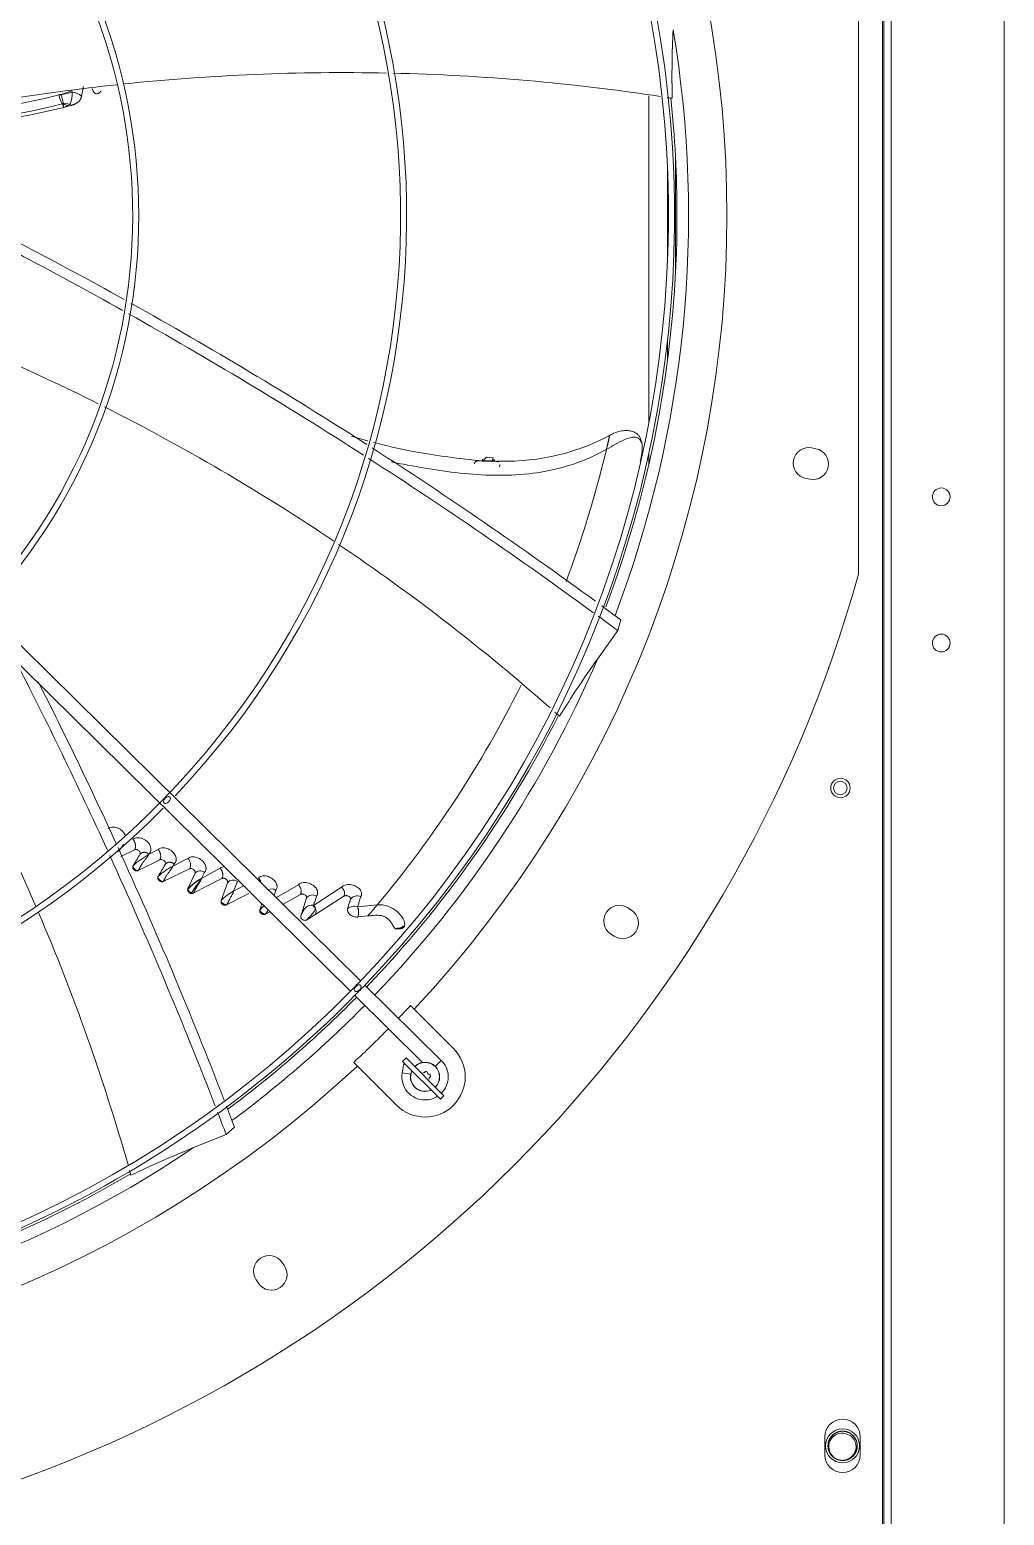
# Model space of a CAD drawing. Header units: millimetres. Extents: x 113490 to 142599, y -20467 to 115.
# Drawn here: x 123150 to 123551, y -10822 to -10213 of the extents above; entities that cross this region are included whole.
import ezdxf

# ---------------------------------------------------------------- set-up
doc = ezdxf.new("R2010")
doc.units = ezdxf.units.MM
doc.layers.add('DV3_0', color=7, linetype='Continuous')

msp = doc.modelspace()

# ---------------------------------------------------------------- linework, layer by layer
at = {"layer": 'DV3_0', "color": 7, "linetype": 'Continuous', "lineweight": 20}
for p, q in [((123550.64, -11903.49), (123550.64, -9745.49)), ((123500.64, -9845.59), (123500.64, -11865.47)), ((123162.42, -10239.52), (123162.42, -10239.5)), ((123163.33, -10239.31), (123167.82, -10237.9)), ((123163.83, -10243.21), (123163.79, -10243.18)), ((123164.46, -10244.62), (123163.88, -10243.26)), ((123164.12, -10243.17), (123166.07, -10243.84)), ((123167.04, -10243.26), (123166.07, -10243.84)), ((123167.24, -10243.88), (123167.04, -10243.26)), ((123167.82, -10237.9), (123167.85, -10238.41)), ((123166.07, -10243.84), (123164.46, -10244.62)), ((123415.63, -10312.52), (123415.63, -10265.47)), ((123412.31, -10308.64), (123412.31, -10269.34)), ((123412.31, -10348.76), (123412.31, -10340.56)), ((123336.78, -10389.67), (123340.32, -10389.77)), ((123317, -10638.27), (123319.46, -10635.78)), ((123306.88, -10641.5), (123303.44, -10640.89))]:
    msp.add_line(p, q, dxfattribs=at)
at = {"layer": 'DV3_0', "color": 7, "linetype": 'Continuous', "lineweight": 15}
for p, q in [((123501.24, -9857.26), (123501.24, -11851.51)), ((123504.24, -9857.26), (123504.24, -11851.51)), ((123490.74, -10436.16), (123490.74, -10141.82)), ((123171.72, -10240.09), (123172.54, -10236.04)), ((123162.42, -10239.5), (123162.4, -10239.42)), ((123163.38, -10239.46), (123163.33, -10239.31)), ((123167.85, -10238.41), (123163.38, -10239.46)), ((123163.39, -10239.5), (123163.38, -10239.46)), ((123163.79, -10243.18), (123164.15, -10242.76)), ((123163.83, -10243.21), (123164.16, -10242.9)), ((123163.88, -10243.26), (123163.83, -10243.21)), ((123163.88, -10243.26), (123164.12, -10243.17)), ((123164.16, -10242.9), (123164.15, -10242.76)), ((123167.04, -10243.26), (123164.16, -10242.9)), ((123404.73, -10373.84), (123404.73, -10239.84)), ((123167.24, -10243.88), (123164.46, -10244.62)), ((123286.33, -10603.11), (122977.04, -10298.11)), ((122973.48, -10303.03), (123282.15, -10607.41)), ((123336.76, -10389.82), (123340.28, -10389.91)), ((123340.85, -10388.44), (123337.99, -10388.21)), ((123340.28, -10389.91), (123340.32, -10389.77)), ((123343.49, -10389.8), (123342.22, -10389.78)), ((123404.73, -10390.9), (123404.73, -10386.32)), ((123473.29, -10384.72), (123471.62, -10384.38)), ((123469.13, -10396.94), (123470.79, -10397.27)), ((123391.89, -10459.33), (123393.18, -10455.01)), ((123383.57, -10471.07), (123391.89, -10459.33)), ((123193.55, -10549.32), (123187.83, -10552.06)), ((123203.89, -10553.44), (123195.03, -10557.89)), ((123203.19, -10549.23), (123199.24, -10551.34)), ((123199.24, -10551.34), (123199.37, -10551.14)), ((123215.44, -10552.91), (123209.21, -10556.07)), ((123216.11, -10557.16), (123205.3, -10562.34)), ((123209.21, -10556.07), (123209.76, -10555.19)), ((123215.4, -10565.28), (123218.33, -10559.01)), ((123228.68, -10556.95), (123220.94, -10561.12)), ((123220.94, -10561.12), (123222.2, -10558.68)), ((123229.4, -10561.14), (123217.61, -10567.17)), ((123229.07, -10570.22), (123231.69, -10562.86)), ((123234.14, -10566.31), (123235.73, -10562.35)), ((123238.23, -10564.11), (123234.14, -10566.31)), ((123250.79, -10568.06), (123251.57, -10565.93)), ((123260.76, -10563.71), (123251.73, -10568.99)), ((123278.51, -10564.73), (123266.98, -10572.18)), ((123240.42, -10567.34), (123231.33, -10571.99)), ((123244.97, -10574.09), (123245.8, -10571.57)), ((123261.62, -10567.65), (123254.48, -10571.7)), ((123261.79, -10576.61), (123264.09, -10569.13)), ((123266.98, -10572.18), (123266.75, -10572.15)), ((123279.51, -10568.39), (123267.88, -10575.74)), ((123280.99, -10573.6), (123282.14, -10569.66)), ((123293.19, -10571.94), (123285.12, -10572.74)), ((123249.05, -10574.77), (123247.33, -10575.75)), ((123267.88, -10575.74), (123264.28, -10578.09)), ((123289.26, -10576.52), (123285.26, -10576.92)), ((123397.53, -10574.15), (123396.11, -10573.2)), ((123300.49, -10581.78), (123300.48, -10581.77)), ((123389, -10583.85), (123390.42, -10584.79)), ((123283.93, -10609.17), (123311.78, -10636.63)), ((123319.46, -10635.78), (123288.11, -10604.87)), ((123308.35, -10614.77), (123306.86, -10613.27)), ((123324.46, -10630.88), (123308.35, -10614.77)), ((123283.52, -10636.61), (123285.01, -10638.1)), ((123285.01, -10638.1), (123301.12, -10654.21)), ((123304.07, -10637.28), (123303.44, -10640.89)), ((123305.01, -10634.77), (123303.6, -10636.18)), ((123319.16, -10651.74), (123303.6, -10636.18)), ((123304.83, -10637.41), (123304.07, -10637.28)), ((123305.01, -10634.77), (123320.57, -10650.32)), ((123308.76, -10638.1), (123308.27, -10638.02)), ((123319.16, -10651.74), (123320.57, -10650.32)), ((123231.12, -10666.2), (123234.53, -10663.26)), ((123217.78, -10671.58), (123231.12, -10666.2)), ((123255.04, -10720.17), (123254.09, -10718.76)), ((123243.45, -10725.87), (123244.4, -10727.28)), ((123476.99, -10790.24), (123476.99, -10797.74)), ((123491.49, -10797.74), (123491.49, -10790.24))]:
    msp.add_line(p, q, dxfattribs=at)
for centre, radius in [((123524.74, -10404.49), 3.65), ((123524.74, -10464.49), 3.65), ((123483.36, -10523.99), 4), ((123483.32, -10523.99), 2.75), ((123484.24, -10793.99), 7)]:
    msp.add_circle(centre, radius, dxfattribs=at)
for centre, radius, start, end in [((122959.24, -10288.99), 453.5, 315.99181, 45.56133), ((122959.24, -10288.99), 456, 316.01285, 45.56345), ((122959.24, -10288.99), 477.5, 316.98025, 43.01975), ((122959.24, -10288.99), 343.5, 315.65123, 45.62203), ((122959.24, -10288.99), 346, 316.5062, 45.32039), ((122959.24, -10288.99), 233.5, 316.46631, 45.83922), ((122959.24, -10288.99), 236, 317.02714, 45.70878), ((123821.49, -10232.41), 407.31, 177.23348, 181.19155), ((123279.17, -11102.61), 872.25, 88.82742, 95.92318), ((123279.17, -11102.61), 872.25, 81.40447, 88.66355), ((123279.17, -11102.61), 872.25, 96.10944, 102.2715), ((123181.21, -10235.69), 5.19, 193.48246, 210.96853), ((123102.03, -10010.5), 240.73, 268.21716, 284.865), ((123104.98, -10016.98), 229.83, 273.74365, 284.47184), ((123163.02, -10242.43), 3, 83.1052, 101.60357), ((123162.97, -10242.43), 2.96, 81.72653, 100.6224), ((123173.33, -10237.54), 11.08, 190.2785, 210.594), ((123133.61, -10248.16), 31.02, 10.02905, 16.22914), ((123163.7, -10242.97), 0.473, 334.48807, 7.61883), ((123167.73, -10243.98), 5.57, 44.23403, 88.77305), ((123279.17, -11102.61), 872.25, 81.09042, 81.22522), ((122959.24, -10288.99), 457, 0, 6.06861), ((123105.47, -10016.41), 235.71, 267.39176, 284.49245), ((122295.29, -11933.2), 1841.3, 60.95292, 64.05747), ((122249.55, -12004.18), 1921.33, 60.74083, 63.6758), ((122959.24, -10288.99), 457, 339.42404, 0), ((122295.29, -11933.2), 1841.3, 57.34191, 60.857), ((122788.51, -11146.42), 872.25, 63.43384, 69.5445), ((122249.55, -12004.18), 1921.33, 57.30151, 60.65735), ((122788.51, -11146.42), 872.25, 56.07412, 63.24774), ((123346.22, -10299.51), 90.33, 268.26501, 299.11985), ((123398.22, -10383.5), 3.74, 5.17103, 55.21817), ((123382.43, -10384.21), 19.56, 343.23182, 2.96543), ((123402.18, -10383.14), 0.228, 185.41219, 193.40876), ((122249.55, -12004.18), 1921.33, 53.88646, 57.22542), ((122295.29, -11933.2), 1841.3, 53.79883, 57.26308), ((123323.48, -10387.5), 13.48, 350.08599, 350.70778), ((123329.44, -10386.07), 11.5, 341.21496, 348.12987), ((123346.26, -10310.92), 84.69, 298.94492, 299.10141), ((123470.37, -10390.66), 6.4, 78.75, 258.75), ((123472.04, -10390.99), 6.4, 258.75, 78.75), ((122788.51, -11146.42), 872.25, 48.70033, 55.91709), ((122959.24, -10288.99), 551.5, 285.47751, 344.52249), ((122295.29, -11933.2), 1841.3, 53.39786, 53.70009), ((122249.55, -12004.18), 1921.33, 53.51882, 53.81385), ((122352.06, -10918.01), 872.25, 23.32871, 30.53654), ((121434.86, -11348.24), 1921.39, 24.56568, 27.16861), ((123715.3, -10707.63), 407.44, 144.5071, 148.46392), ((121512.13, -11313.07), 1840.9, 24.60001, 26.89057), ((122788.51, -11146.42), 872.25, 48.36342, 48.53339), ((122959.24, -10288.99), 457, 316.15973, 333.28075), ((122959.24, -10288.99), 343.5, 225.92125, 315.65123), ((122959.24, -10288.99), 346, 270, 315.31793), ((121512.13, -11313.07), 1840.9, 21.04176, 24.54064), ((121434.86, -11348.24), 1921.39, 21.16348, 24.49317), ((120306.59, -8794.68), 3381.22, 328.6085, 328.70007), ((123215.48, -10580.66), 33.52, 118.98776, 132.37687), ((123212.56, -10555.55), 3.91, 335.58128, 42.38671), ((119793.29, -8563.07), 3951.76, 329.64096, 329.72446), ((123222.89, -10581.79), 29.13, 118.00171, 132.61055), ((123220.42, -10560.68), 2.68, 48.49966, 141.44031), ((123236.02, -10585.75), 28.87, 121.47057, 135.59504), ((123232.89, -10582.83), 24.77, 118.81869, 134.90583), ((123242.93, -10582.96), 18.83, 117.8465, 137.41504), ((123233.98, -10564.69), 2.93, 53.13634, 141.31479), ((123241.63, -10563.45), 3.78, 12.11914, 44.06143), ((123249.86, -10568.46), 3.06, 55.87282, 117.48227), ((123260.09, -10587.56), 20.25, 131.56075, 138.31286), ((123266.64, -10571.09), 3.21, 59.3258, 142.38677), ((123266.06, -10574.79), 2.73, 75.24406, 82.00856), ((123264.32, -10574.95), 3.71, 23.68576, 48.99278), ((123115.61, -10518.89), 160.48, 340.60735, 342.05889), ((123264.92, -10574.6), 3.17, 338.82459, 49.67768), ((123283.72, -10576.35), 3.87, 68.77863, 134.8411), ((123284.88, -10571.72), 3.43, 63.91718, 143.09604), ((123118.9, -10519.08), 174.66, 342.10763, 343.51614), ((123278.66, -10575.04), 6.86, 344.1096, 19.64973), ((123278.41, -10575.05), 7.09, 344.71935, 19.03998), ((123115.74, -10423.33), 231.46, 318.55999, 320.05359), ((123392.56, -10578.53), 6.4, 56.25, 236.25), ((122352.06, -10918.01), 872.25, 15.92432, 23.15375), ((123229.96, -10563.93), 21.01, 325.75369, 331.18958), ((123265.76, -10573.32), 1.96, 345.27602, 355.86989), ((123393.97, -10579.47), 6.4, 236.25, 56.25), ((122959.24, -10288.99), 453.5, 225.99152, 315.56), ((122959.24, -10288.99), 456, 270, 315.56106), ((122959.24, -10288.99), 453.5, 315.56, 315.99181), ((122959.24, -10288.99), 456, 315.56106, 315.57142), ((122959.24, -10288.99), 456, 315.57142, 316.01285), ((122959.24, -10288.99), 457, 306.60004, 315.39258), ((122959.24, -10288.99), 475.39, 316.12423, 316.98903), ((122959.24, -10288.99), 475.39, 313.01097, 315.40107), ((123312.79, -10642.54), 16.5, 225, 45), ((122959.24, -10288.99), 477.5, 226.98025, 313.01975), ((123312.79, -10642.54), 6, 154.47122, 295.52878), ((123312.79, -10642.54), 6, 315, 135), ((123312.79, -10642.54), 5.91, 315, 135), ((123312.79, -10642.54), 9.5, 315, 45.40107), ((123312.79, -10642.54), 9.5, 170, 270), ((123312.79, -10642.54), 5.91, 154.77125, 295.22875), ((123312.19, -10640.29), 0.6, 238.87878, 331.12122), ((123313.24, -10640.87), 0.6, 358.86172, 151.13828), ((123314.44, -10640.9), 0.6, 178.87878, 271.12122), ((123315.04, -10643.15), 0.6, 118.87878, 211.12122), ((123314.46, -10642.1), 0.6, 298.86181, 91.13819), ((123312.79, -10642.54), 9.5, 270, 302.83428), ((121434.86, -11348.24), 1921.39, 20.79191, 21.08376), ((121512.13, -11313.07), 1840.9, 20.67002, 20.95746), ((123368.95, -11049.93), 407.44, 111.78009, 115.73693), ((122959.24, -10288.99), 457, 273.88422, 300.60788), ((122352.06, -10918.01), 872.25, 15.63642, 15.76533), ((123248.77, -10722.31), 6.4, 33.75, 213.75), ((123249.72, -10723.72), 6.4, 213.75, 33.75), ((123484.24, -10790.24), 7.25, 0, 180), ((123484.24, -10797.74), 7.25, 180, 0), ((123484.24, -10793.99), 6, 244.8963, 262.52267)]:
    msp.add_arc(centre, radius, start, end, dxfattribs=at)
at = {"layer": 'DV3_0', "color": 7, "linetype": 'Continuous', "lineweight": 20}
for centre, radius, start, end in [((122959.24, -10288.99), 461.75, 339.17748, 9.50342), ((123163.19, -10242.2), 2.89, 87.06758, 105.69548), ((123129.14, -10252.08), 36.1, 11.92905, 14.28339), ((123157.28, -10239.14), 10.59, 337.0766, 3.92751), ((122944.91, -10279.55), 454.74, 339.44857, 346.58825), ((122959.24, -10288.99), 461.75, 316.1456, 336.77642), ((122944.91, -10279.55), 454.74, 319.98599, 333.59752), ((123215.86, -10565.43), 0.488, 162.80594, 194.17662), ((123217.81, -10564.59), 2.6, 201.57282, 250.15681), ((123217.51, -10565.83), 1.34, 244.2828, 274.15809), ((122959.24, -10288.99), 461.75, 306.42947, 315.40107), ((122959.24, -10288.99), 461.75, 273.70247, 304.04942)]:
    msp.add_arc(centre, radius, start, end, dxfattribs=at)
at = {"layer": 'DV3_0', "color": 7, "linetype": 'Continuous', "lineweight": 15}
for points, knots in [([(123167.24, -10243.88), (123167.36, -10243.85), (123167.59, -10243.79), (123167.93, -10243.68), (123168.25, -10243.57), (123168.55, -10243.46), (123168.83, -10243.34), (123169.1, -10243.21), (123169.36, -10243.09), (123169.59, -10242.96), (123169.82, -10242.82), (123170.03, -10242.68), (123170.22, -10242.53), (123170.4, -10242.38), (123170.62, -10242.19), (123170.87, -10241.93), (123171.12, -10241.6), (123171.33, -10241.25), (123171.5, -10240.88), (123171.63, -10240.5), (123171.69, -10240.23), (123171.72, -10240.09)], [0, 0, 0, 0, 0.056641, 0.110783, 0.162557, 0.212098, 0.259543, 0.305035, 0.348719, 0.390746, 0.431269, 0.470446, 0.508434, 0.545395, 0.581486, 0.649318, 0.716602, 0.784371, 0.853612, 0.925225, 1, 1, 1, 1]), ([(123176.76, -10238.37), (123176.81, -10238.49), (123176.98, -10238.71), (123177.37, -10238.95), (123177.87, -10239.05), (123178.41, -10239), (123178.92, -10238.81), (123179.31, -10238.52), (123179.58, -10238.18), (123179.68, -10237.92), (123179.7, -10237.79)], [0, 0, 0, 0, 0.124936, 0.249948, 0.37496, 0.499972, 0.624984, 0.749995, 0.875007, 1, 1, 1, 1]), ([(123400.62, -10379.5), (123400.32, -10379.13), (123399.71, -10378.38), (123398.14, -10377.59), (123396.04, -10377.21), (123393.58, -10377.34), (123390.93, -10378.05), (123389.4, -10378.81), (123388.51, -10379.27)], [0, 0, 0, 0, 0.120272, 0.284495, 0.459149, 0.640843, 0.823587, 1, 1, 1, 1]), ([(123289.24, -10381.5), (123287.34, -10380.98), (123285.13, -10380.35), (123282.93, -10379.71), (123282.63, -10379.62)], [0.25984177, 0.25984177, 0.25984177, 0.25984177, 0.29278146, 0.29802068, 0.29802068, 0.29802068, 0.29802068]), ([(123334.82, -10389.62), (123324.61, -10388.46), (123311.11, -10386.86), (123296.77, -10383.49), (123291.59, -10382.13)], [0, 0, 0, 0, 0.1570657, 0.2463577, 0.2463577, 0.2463577, 0.2463577]), ([(123387.61, -10383.91), (123387.75, -10383.29), (123387.97, -10382.26), (123388.21, -10381.15), (123388.38, -10380.34), (123388.49, -10379.77), (123388.56, -10379.41), (123388.59, -10379.24), (123388.59, -10379.21), (123388.56, -10379.32), (123388.49, -10379.59), (123388.38, -10380.09), (123388.25, -10380.63), (123388.09, -10381.37), (123387.88, -10382.28), (123387.61, -10383.45), (123387.38, -10384.46), (123387.25, -10385.03)], [0, 0, 0, 0, 0.062128, 0.124656, 0.187183, 0.249711, 0.312238, 0.374766, 0.437294, 0.499821, 0.624876, 0.687404, 0.749931, 0.812459, 0.874987, 0.937514, 1, 1, 1, 1]), ([(123400.36, -10380.43), (123399.68, -10380.02), (123398.82, -10379.92), (123396.85, -10380.19), (123395.74, -10380.57), (123393.4, -10381.61), (123392.18, -10382.26), (123389.76, -10383.6), (123388.56, -10384.3), (123387.45, -10384.92)], [0, 0, 0, 0, 0.25, 0.25, 0.5, 0.5, 0.75, 0.75, 1, 1, 1, 1]), ([(123298.88, -10390.13), (123300.56, -10390.47), (123302.25, -10390.79), (123313.42, -10392.91), (123322.98, -10394.49), (123341.95, -10395.95), (123351.36, -10395.83), (123369.7, -10392.76), (123378.63, -10389.83), (123387.25, -10385.03)], [0.6026537, 0.6026537, 0.6026537, 0.6026537, 0.625, 0.625, 0.75, 0.75, 0.875, 0.875, 1, 1, 1, 1]), ([(123333.02, -10390.92), (123333.04, -10390.87), (123333.07, -10390.78), (123333.13, -10390.64), (123333.19, -10390.52), (123333.25, -10390.41), (123333.31, -10390.31), (123333.42, -10390.17), (123333.6, -10389.99), (123333.91, -10389.81), (123334.31, -10389.68), (123334.85, -10389.62), (123335.33, -10389.64), (123335.71, -10389.68), (123335.95, -10389.72), (123336.16, -10389.75), (123336.33, -10389.78), (123336.46, -10389.8), (123336.57, -10389.81), (123336.67, -10389.81), (123336.73, -10389.82), (123336.76, -10389.82)], [0, 0, 0, 0, 0.034615, 0.067153, 0.097641, 0.126151, 0.15278, 0.177653, 0.253284, 0.326616, 0.426356, 0.551745, 0.706817, 0.759074, 0.82393, 0.874115, 0.905827, 0.93629, 0.961485, 0.980409, 1, 1, 1, 1]), ([(123336.46, -10389.42), (123336.45, -10389.36), (123336.44, -10389.25), (123336.46, -10389.1), (123336.5, -10389.08), (123336.55, -10389.18), (123336.58, -10389.32), (123336.62, -10389.49), (123336.65, -10389.6), (123336.71, -10389.68), (123336.77, -10389.67), (123336.78, -10389.67)], [0, 0, 0, 0, 0.128962, 0.223321, 0.471945, 0.607552, 0.749514, 0.893505, 0.958713, 0.987993, 1, 1, 1, 1]), ([(123336.46, -10389.42), (123336.49, -10389.41), (123336.53, -10389.37), (123336.6, -10389.33), (123336.67, -10389.3), (123336.71, -10389.29), (123336.73, -10389.28), (123336.74, -10389.28)], [0, 0, 0, 0, 0.0394695, 0.0785517, 0.1172794, 0.155685, 0.161873, 0.161873, 0.161873, 0.161873]), ([(123336.78, -10389.67), (123336.82, -10389.61), (123336.9, -10389.49), (123337.02, -10389.33), (123337.13, -10389.17), (123337.25, -10389.01), (123337.36, -10388.87), (123337.47, -10388.74), (123337.58, -10388.62), (123337.68, -10388.52), (123337.79, -10388.43), (123337.89, -10388.35), (123337.98, -10388.3), (123338.07, -10388.26), (123338.16, -10388.23), (123338.24, -10388.23), (123338.29, -10388.24), (123338.32, -10388.25)], [0, 0, 0, 0, 0.0316233, 0.063666, 0.0961048, 0.1289206, 0.1620988, 0.1956297, 0.2295096, 0.2637404, 0.2983311, 0.3332973, 0.3686623, 0.4044567, 0.4407194, 0.4774968, 0.5148434, 0.5148434, 0.5148434, 0.5148434]), ([(123340.28, -10389.91), (123340.36, -10389.91), (123340.54, -10389.91), (123340.93, -10389.89), (123341.42, -10389.87), (123342.08, -10389.91), (123342.59, -10390.01), (123342.87, -10390.18), (123342.92, -10390.22)], [0, 0, 0, 0, 0.0432673, 0.1100997, 0.236564, 0.3525356, 0.5287013, 0.566621, 0.566621, 0.566621, 0.566621]), ([(123340.32, -10389.77), (123340.34, -10389.77), (123340.38, -10389.76), (123340.42, -10389.72), (123340.49, -10389.68), (123340.56, -10389.62), (123340.65, -10389.54), (123340.79, -10389.43), (123340.96, -10389.34), (123341.16, -10389.28), (123341.36, -10389.34), (123341.35, -10389.55), (123341.35, -10389.65)], [0, 0, 0, 0, 0.012213, 0.03615, 0.072549, 0.121252, 0.181278, 0.274862, 0.441704, 0.562368, 0.791317, 1, 1, 1, 1]), ([(123205.65, -10530.1), (123205.61, -10530.05), (123205.53, -10529.96), (123205.42, -10529.72), (123205.38, -10529.32), (123205.56, -10528.89), (123205.83, -10528.51), (123206.1, -10528.19), (123206.4, -10527.91), (123206.78, -10527.64), (123207.2, -10527.46), (123207.59, -10527.48), (123207.83, -10527.6), (123207.92, -10527.67), (123207.96, -10527.71)], [0, 0, 0, 0, 0.040443, 0.081793, 0.180216, 0.319289, 0.407802, 0.503208, 0.598506, 0.68594, 0.822069, 0.918689, 0.959722, 1, 1, 1, 1]), ([(123207.96, -10527.71), (123208, -10527.76), (123208.08, -10527.85), (123208.2, -10528.09), (123208.24, -10528.49), (123208.06, -10528.92), (123207.79, -10529.31), (123207.52, -10529.62), (123207.22, -10529.9), (123206.84, -10530.17), (123206.42, -10530.36), (123206.03, -10530.33), (123205.79, -10530.21), (123205.7, -10530.14), (123205.65, -10530.1)], [0, 0, 0, 0, 0.040471, 0.081926, 0.180876, 0.319892, 0.408079, 0.503208, 0.597701, 0.68481, 0.821378, 0.918632, 0.959731, 1, 1, 1, 1]), ([(123189.77, -10543.55), (123189.65, -10543.24), (123189.22, -10542.4), (123188.27, -10541.39), (123187.07, -10540.6), (123185.95, -10540.15), (123184.76, -10539.97), (123183.6, -10540.09), (123182.99, -10540.47), (123182.68, -10540.66)], [0.3184367, 0.3184367, 0.3184367, 0.3184367, 0.3985096, 0.5413232, 0.628849, 0.7196251, 0.8121213, 0.9052908, 1, 1, 1, 1]), ([(123188.99, -10547.04), (123188.97, -10547.09), (123188.93, -10547.19), (123188.86, -10547.35), (123188.78, -10547.5), (123188.69, -10547.66), (123188.53, -10547.92), (123188.25, -10548.31), (123187.84, -10548.83), (123187.43, -10549.33), (123187.1, -10549.72), (123186.93, -10549.93), (123186.88, -10550)], [0.0000242, 0.0000242, 0.0000242, 0.0000242, 0.0223392, 0.0454389, 0.0693317, 0.0940459, 0.1196058, 0.1909934, 0.2852171, 0.3759865, 0.4428982, 0.4761984, 0.4761984, 0.4761984, 0.4761984]), ([(123199.37, -10551.14), (123199.49, -10551.02), (123199.72, -10550.8), (123199.97, -10550.4), (123200.13, -10550), (123200.22, -10549.62), (123200.25, -10549.25), (123200.24, -10548.92), (123200.14, -10548.14), (123199.62, -10546.9), (123198.44, -10545.68), (123197.23, -10544.92), (123196.11, -10544.49), (123194.93, -10544.33), (123193.77, -10544.47), (123193.17, -10544.86), (123192.87, -10545.06)], [0, 0, 0, 0, 0.045484, 0.087511, 0.126239, 0.161752, 0.193995, 0.22288, 0.248302, 0.398303, 0.542361, 0.628866, 0.719082, 0.81149, 0.90479, 1, 1, 1, 1]), ([(123192.87, -10545.06), (123192.91, -10545.11), (123192.98, -10545.19), (123193.08, -10545.33), (123193.16, -10545.46), (123193.25, -10545.59), (123193.32, -10545.71), (123193.38, -10545.83), (123193.44, -10545.95), (123193.5, -10546.06), (123193.55, -10546.17), (123193.59, -10546.27), (123193.62, -10546.36), (123193.66, -10546.45), (123193.69, -10546.54), (123193.71, -10546.61), (123193.73, -10546.68), (123193.75, -10546.75), (123193.76, -10546.81), (123193.78, -10546.86), (123193.79, -10546.9), (123193.8, -10546.94), (123193.8, -10546.97), (123193.81, -10546.99), (123193.84, -10547.15), (123193.89, -10547.44), (123193.92, -10547.84), (123193.9, -10548.2), (123193.85, -10548.53), (123193.77, -10548.83), (123193.67, -10549.09), (123193.59, -10549.24), (123193.55, -10549.32)], [0, 0, 0, 0, 0.034344, 0.067168, 0.098516, 0.128424, 0.156915, 0.184012, 0.209726, 0.234069, 0.257047, 0.278666, 0.298927, 0.317831, 0.335378, 0.351567, 0.366395, 0.37986, 0.391959, 0.402687, 0.412043, 0.420021, 0.42662, 0.431837, 0.435668, 0.528079, 0.616208, 0.700323, 0.780585, 0.857152, 0.930213, 1, 1, 1, 1]), ([(123209.76, -10555.19), (123209.88, -10555.07), (123210.11, -10554.84), (123210.36, -10554.44), (123210.51, -10554.04), (123210.59, -10553.66), (123210.62, -10553.3), (123210.6, -10552.97), (123210.49, -10552.19), (123209.94, -10550.95), (123208.73, -10549.76), (123207.52, -10549.02), (123206.41, -10548.61), (123205.23, -10548.46), (123204.07, -10548.62), (123203.49, -10549.03), (123203.19, -10549.23)], [0, 0, 0, 0, 0.045632, 0.087718, 0.126426, 0.161832, 0.193872, 0.222444, 0.247427, 0.398097, 0.543438, 0.628642, 0.718208, 0.8105, 0.904084, 1, 1, 1, 1]), ([(123195.7, -10551.28), (123195.73, -10551.22), (123195.79, -10551.11), (123195.84, -10550.84), (123195.8, -10550.46), (123195.56, -10550), (123195.17, -10549.6), (123194.7, -10549.33), (123194.25, -10549.21), (123193.92, -10549.21), (123193.7, -10549.26), (123193.6, -10549.3), (123193.55, -10549.32)], [0, 0, 0, 0, 0.060979, 0.122856, 0.254546, 0.396945, 0.545585, 0.68882, 0.805931, 0.904784, 0.952657, 1, 1, 1, 1]), ([(123199.24, -10551.34), (123199.22, -10551.39), (123199.18, -10551.49), (123199.12, -10551.64), (123199.04, -10551.79), (123198.96, -10551.95), (123198.8, -10552.21), (123198.54, -10552.6), (123198.15, -10553.12), (123197.74, -10553.62), (123197.42, -10554.03), (123197.1, -10554.43), (123196.78, -10554.86), (123196.47, -10555.31), (123196.23, -10555.69), (123196.04, -10556), (123195.87, -10556.3), (123195.71, -10556.6), (123195.56, -10556.89), (123195.42, -10557.17), (123195.29, -10557.43), (123195.16, -10557.68), (123195.07, -10557.82), (123195.03, -10557.89)], [0, 0, 0, 0, 0.022116, 0.044979, 0.068622, 0.093072, 0.118353, 0.189051, 0.281999, 0.373022, 0.439614, 0.481491, 0.564848, 0.63761, 0.682237, 0.724973, 0.76612, 0.806014, 0.845018, 0.883516, 0.921909, 0.9606, 1, 1, 1, 1]), ([(123199.37, -10551.14), (123199.33, -10551.11), (123199.26, -10551.04), (123199.14, -10550.95), (123199.02, -10550.87), (123198.9, -10550.79), (123198.78, -10550.71), (123198.65, -10550.65), (123198.52, -10550.59), (123198.39, -10550.54), (123198.26, -10550.49), (123198.12, -10550.46), (123197.99, -10550.43), (123197.85, -10550.4), (123197.72, -10550.39), (123197.59, -10550.38), (123197.45, -10550.38), (123197.32, -10550.38), (123197.19, -10550.4), (123197.07, -10550.42), (123196.94, -10550.44), (123196.82, -10550.48), (123196.7, -10550.52), (123196.58, -10550.57), (123196.46, -10550.62), (123196.35, -10550.68), (123196.25, -10550.75), (123196.14, -10550.82), (123196.05, -10550.9), (123195.95, -10550.99), (123195.86, -10551.08), (123195.78, -10551.18), (123195.73, -10551.25), (123195.7, -10551.28)], [0, 0, 0, 0, 0.030291, 0.06056, 0.090853, 0.121211, 0.151668, 0.182249, 0.212976, 0.243865, 0.274927, 0.306171, 0.337603, 0.369226, 0.401044, 0.43306, 0.465274, 0.49769, 0.530307, 0.563117, 0.596108, 0.629266, 0.662573, 0.696012, 0.729564, 0.76321, 0.796931, 0.830709, 0.864529, 0.898377, 0.932243, 0.966118, 1, 1, 1, 1]), ([(123203.19, -10549.23), (123203.23, -10549.28), (123203.3, -10549.36), (123203.4, -10549.5), (123203.49, -10549.63), (123203.57, -10549.76), (123203.65, -10549.88), (123203.72, -10550), (123203.78, -10550.12), (123203.83, -10550.23), (123203.88, -10550.34), (123203.92, -10550.44), (123203.96, -10550.53), (123203.99, -10550.62), (123204.02, -10550.7), (123204.04, -10550.77), (123204.06, -10550.84), (123204.08, -10550.9), (123204.1, -10550.95), (123204.11, -10551), (123204.12, -10551.04), (123204.13, -10551.08), (123204.13, -10551.1), (123204.17, -10551.27), (123204.22, -10551.56), (123204.25, -10551.96), (123204.24, -10552.32), (123204.19, -10552.66), (123204.11, -10552.95), (123204.01, -10553.21), (123203.93, -10553.37), (123203.89, -10553.44)], [0, 0, 0, 0, 0.034913, 0.068221, 0.099975, 0.130214, 0.158967, 0.186255, 0.212093, 0.236491, 0.259457, 0.280995, 0.301106, 0.31979, 0.337046, 0.352872, 0.367264, 0.38022, 0.391735, 0.401805, 0.410427, 0.417596, 0.42331, 0.427565, 0.521414, 0.610902, 0.696294, 0.777739, 0.855376, 0.929387, 1, 1, 1, 1]), ([(123206.07, -10555.38), (123206.1, -10555.32), (123206.16, -10555.21), (123206.2, -10554.93), (123206.15, -10554.55), (123205.91, -10554.09), (123205.5, -10553.7), (123205.03, -10553.44), (123204.58, -10553.33), (123204.26, -10553.33), (123204.04, -10553.38), (123203.94, -10553.42), (123203.89, -10553.44)], [0, 0, 0, 0, 0.060903, 0.122655, 0.25432, 0.397066, 0.546321, 0.689979, 0.806929, 0.905328, 0.952911, 1, 1, 1, 1]), ([(123209.76, -10555.19), (123209.73, -10555.16), (123209.65, -10555.1), (123209.54, -10555.01), (123209.42, -10554.92), (123209.29, -10554.84), (123209.17, -10554.77), (123209.04, -10554.71), (123208.91, -10554.65), (123208.78, -10554.6), (123208.64, -10554.56), (123208.51, -10554.52), (123208.38, -10554.5), (123208.24, -10554.47), (123208.11, -10554.46), (123207.97, -10554.45), (123207.84, -10554.45), (123207.71, -10554.46), (123207.58, -10554.47), (123207.45, -10554.5), (123207.32, -10554.53), (123207.2, -10554.56), (123207.08, -10554.6), (123206.96, -10554.65), (123206.84, -10554.71), (123206.73, -10554.77), (123206.62, -10554.84), (123206.52, -10554.92), (123206.42, -10555), (123206.32, -10555.08), (123206.23, -10555.18), (123206.15, -10555.27), (123206.1, -10555.34), (123206.07, -10555.38)], [0, 0, 0, 0, 0.030121, 0.060224, 0.090357, 0.120564, 0.150876, 0.181322, 0.211924, 0.242699, 0.273659, 0.304813, 0.336169, 0.367731, 0.399502, 0.431485, 0.463683, 0.496098, 0.528729, 0.561568, 0.594602, 0.627818, 0.661197, 0.694722, 0.728373, 0.76213, 0.795975, 0.829888, 0.863855, 0.897859, 0.93189, 0.965938, 1, 1, 1, 1]), ([(123222.2, -10558.68), (123222.3, -10558.56), (123222.49, -10558.33), (123222.69, -10557.94), (123222.81, -10557.56), (123222.87, -10557.18), (123222.88, -10556.82), (123222.84, -10556.48), (123222.69, -10555.71), (123222.08, -10554.51), (123220.86, -10553.38), (123219.66, -10552.69), (123218.57, -10552.31), (123217.43, -10552.18), (123216.31, -10552.34), (123215.73, -10552.72), (123215.44, -10552.91)], [0, 0, 0, 0, 0.042988, 0.083321, 0.121126, 0.156486, 0.189349, 0.219635, 0.247246, 0.398049, 0.54578, 0.630422, 0.719507, 0.811377, 0.904576, 1, 1, 1, 1]), ([(123195.03, -10557.89), (123195, -10557.91), (123194.96, -10557.93), (123194.88, -10557.96), (123194.79, -10557.98), (123194.68, -10558.01), (123194.53, -10558.03), (123194.34, -10558.02), (123194.14, -10557.99), (123193.82, -10557.9), (123193.5, -10557.72), (123193.22, -10557.47), (123193.04, -10557.25), (123192.89, -10557.02), (123192.8, -10556.77), (123192.75, -10556.53), (123192.75, -10556.32), (123192.78, -10556.15), (123192.82, -10556.02), (123192.87, -10555.94), (123192.89, -10555.9)], [0, 0, 0, 0, 0.023685, 0.047466, 0.071475, 0.09584, 0.144223, 0.193094, 0.248324, 0.304393, 0.444759, 0.517414, 0.59071, 0.664382, 0.736891, 0.805398, 0.873372, 0.916416, 0.958401, 1, 1, 1, 1]), ([(123195.03, -10557.89), (123194.85, -10557.93), (123194.6, -10557.88), (123194.04, -10557.64), (123193.74, -10557.45), (123193.24, -10557), (123193.04, -10556.74), (123192.82, -10556.26), (123192.8, -10556.05), (123192.89, -10555.9)], [0, 0, 0, 0, 0.25, 0.25, 0.5, 0.5, 0.75, 0.75, 1, 1, 1, 1]), ([(123205.3, -10562.34), (123205.27, -10562.35), (123205.22, -10562.37), (123205.15, -10562.4), (123205.07, -10562.42), (123204.96, -10562.45), (123204.81, -10562.46), (123204.62, -10562.46), (123204.42, -10562.43), (123204.1, -10562.33), (123203.78, -10562.16), (123203.5, -10561.91), (123203.32, -10561.7), (123203.18, -10561.46), (123203.08, -10561.22), (123203.03, -10560.98), (123203.03, -10560.77), (123203.06, -10560.6), (123203.1, -10560.47), (123203.14, -10560.39), (123203.16, -10560.35)], [0, 0, 0, 0, 0.023103, 0.046302, 0.069715, 0.09346, 0.141592, 0.19023, 0.245942, 0.302454, 0.444237, 0.517183, 0.590708, 0.664499, 0.737116, 0.805641, 0.873604, 0.916607, 0.95852, 1, 1, 1, 1]), ([(123205.3, -10562.34), (123205.12, -10562.36), (123204.87, -10562.31), (123204.32, -10562.07), (123204.03, -10561.87), (123203.53, -10561.43), (123203.33, -10561.18), (123203.1, -10560.71), (123203.08, -10560.5), (123203.16, -10560.35)], [0, 0, 0, 0, 0.25, 0.25, 0.5, 0.5, 0.75, 0.75, 1, 1, 1, 1]), ([(123209.21, -10556.07), (123209.19, -10556.11), (123209.16, -10556.21), (123209.1, -10556.35), (123209.04, -10556.5), (123208.96, -10556.65), (123208.83, -10556.9), (123208.59, -10557.27), (123208.24, -10557.76), (123207.87, -10558.25), (123207.57, -10558.63), (123207.29, -10559.01), (123206.99, -10559.42), (123206.69, -10559.85), (123206.46, -10560.22), (123206.28, -10560.52), (123206.12, -10560.81), (123205.96, -10561.1), (123205.82, -10561.37), (123205.68, -10561.64), (123205.55, -10561.89), (123205.42, -10562.13), (123205.34, -10562.27), (123205.3, -10562.34)], [0, 0, 0, 0, 0.021768, 0.044278, 0.067562, 0.091644, 0.116549, 0.185919, 0.276389, 0.3673, 0.432608, 0.471944, 0.555436, 0.628427, 0.674056, 0.717868, 0.760141, 0.801183, 0.841323, 0.88091, 0.920305, 0.959878, 1, 1, 1, 1]), ([(123218.33, -10559.01), (123218.34, -10558.98), (123218.36, -10558.93), (123218.39, -10558.84), (123218.4, -10558.74), (123218.41, -10558.61), (123218.39, -10558.43), (123218.33, -10558.21), (123218.22, -10557.99), (123218.02, -10557.7), (123217.68, -10557.39), (123217.22, -10557.15), (123216.84, -10557.06), (123216.58, -10557.05), (123216.41, -10557.07), (123216.25, -10557.1), (123216.16, -10557.14), (123216.11, -10557.16)], [0, 0, 0, 0, 0.030358, 0.060715, 0.091326, 0.122441, 0.187897, 0.254659, 0.325793, 0.39806, 0.547495, 0.691544, 0.808778, 0.858283, 0.907076, 0.953825, 1, 1, 1, 1]), ([(123230.29, -10556.24), (123230.03, -10556.27), (123229.43, -10556.41), (123228.96, -10556.75), (123228.68, -10556.95)], [0.8396517, 0.8396517, 0.8396517, 0.8396517, 0.9042984, 1, 1, 1, 1]), ([(123228.68, -10556.95), (123228.71, -10556.99), (123228.78, -10557.06), (123228.88, -10557.19), (123228.97, -10557.31), (123229.05, -10557.42), (123229.12, -10557.54), (123229.19, -10557.66), (123229.25, -10557.77), (123229.31, -10557.87), (123229.36, -10557.98), (123229.4, -10558.08), (123229.44, -10558.17), (123229.48, -10558.26), (123229.51, -10558.35), (123229.54, -10558.43), (123229.56, -10558.5), (123229.58, -10558.57), (123229.6, -10558.64), (123229.62, -10558.69), (123229.63, -10558.75), (123229.64, -10558.8), (123229.65, -10558.84), (123229.7, -10559.03), (123229.75, -10559.36), (123229.76, -10559.8), (123229.72, -10560.2), (123229.64, -10560.55), (123229.54, -10560.87), (123229.44, -10561.05), (123229.4, -10561.14)], [0, 0, 0, 0, 0.032368, 0.063415, 0.093194, 0.121749, 0.149112, 0.175307, 0.20035, 0.224254, 0.247026, 0.268671, 0.289192, 0.308588, 0.326858, 0.344, 0.360011, 0.374887, 0.388623, 0.401214, 0.412658, 0.422947, 0.43208, 0.44005, 0.545293, 0.645478, 0.740868, 0.831603, 0.917878, 1, 1, 1, 1]), ([(123251.57, -10565.93), (123251.67, -10565.79), (123251.85, -10565.52), (123252, -10565.07), (123252.06, -10564.63), (123252.04, -10564.21), (123251.96, -10563.82), (123251.72, -10563.04), (123250.99, -10561.9), (123249.68, -10560.9), (123248.44, -10560.34), (123247.38, -10560.06), (123246.27, -10560.01), (123245.18, -10560.22), (123244.63, -10560.62), (123244.35, -10560.82)], [0, 0, 0, 0, 0.048319, 0.093612, 0.13613, 0.175841, 0.212492, 0.24595, 0.396838, 0.551403, 0.633547, 0.720883, 0.811655, 0.904459, 1, 1, 1, 1]), ([(123217.61, -10567.17), (123217.58, -10567.18), (123217.54, -10567.2), (123217.46, -10567.23), (123217.38, -10567.26), (123217.27, -10567.28), (123217.13, -10567.3), (123216.95, -10567.31), (123216.75, -10567.28), (123216.44, -10567.21), (123216.12, -10567.05), (123215.83, -10566.82), (123215.64, -10566.62), (123215.49, -10566.39), (123215.38, -10566.15), (123215.31, -10565.91), (123215.3, -10565.71), (123215.31, -10565.54), (123215.34, -10565.41), (123215.38, -10565.32), (123215.4, -10565.28)], [0, 0, 0, 0, 0.023076, 0.046315, 0.069833, 0.093744, 0.141136, 0.189036, 0.244037, 0.299791, 0.441115, 0.514551, 0.588572, 0.66295, 0.736219, 0.805448, 0.874103, 0.916828, 0.958588, 1, 1, 1, 1]), ([(123216.93, -10567.04), (123217, -10566.91), (123217.16, -10566.64), (123217.5, -10566.06), (123217.95, -10565.35), (123218.49, -10564.57), (123219.04, -10563.84), (123219.57, -10563.14), (123220.09, -10562.46), (123220.56, -10561.78), (123220.83, -10561.34), (123220.94, -10561.12)], [0, 0, 0, 0, 0.062498, 0.125001, 0.250008, 0.375015, 0.500021, 0.625028, 0.750035, 0.875041, 1, 1, 1, 1]), ([(123220.94, -10561.12), (123220.93, -10561.17), (123220.91, -10561.26), (123220.86, -10561.41), (123220.81, -10561.56), (123220.74, -10561.73), (123220.65, -10561.9), (123220.56, -10562.09), (123220.46, -10562.29), (123220.34, -10562.5), (123220.14, -10562.83), (123219.9, -10563.21), (123219.66, -10563.58), (123219.45, -10563.89), (123219.27, -10564.18), (123219.07, -10564.5), (123218.8, -10564.95), (123218.48, -10565.51), (123218.19, -10566.07), (123217.99, -10566.46), (123217.86, -10566.71), (123217.73, -10566.95), (123217.65, -10567.1), (123217.61, -10567.17)], [0, 0, 0, 0, 0.021725, 0.045279, 0.070709, 0.098055, 0.127351, 0.158627, 0.191912, 0.227228, 0.264599, 0.358633, 0.42228, 0.454975, 0.512767, 0.565816, 0.614185, 0.725877, 0.827463, 0.870174, 0.912916, 0.956066, 1, 1, 1, 1]), ([(123231.69, -10562.86), (123231.7, -10562.83), (123231.72, -10562.77), (123231.74, -10562.68), (123231.74, -10562.59), (123231.74, -10562.45), (123231.71, -10562.28), (123231.63, -10562.07), (123231.5, -10561.85), (123231.28, -10561.58), (123231, -10561.35), (123230.67, -10561.18), (123230.44, -10561.09), (123230.22, -10561.04), (123230, -10561.02), (123229.79, -10561.02), (123229.58, -10561.06), (123229.46, -10561.11), (123229.4, -10561.14)], [0, 0, 0, 0, 0.030546, 0.061121, 0.091979, 0.123365, 0.189489, 0.256975, 0.328949, 0.402078, 0.553216, 0.625751, 0.69763, 0.756021, 0.813551, 0.877124, 0.938633, 1, 1, 1, 1]), ([(123234.14, -10566.31), (123234.14, -10566.33), (123234.13, -10566.37), (123234.12, -10566.44), (123234.1, -10566.53), (123234.06, -10566.67), (123234, -10566.87), (123233.91, -10567.11), (123233.74, -10567.5), (123233.47, -10568.03), (123233.14, -10568.64), (123232.76, -10569.3), (123232.37, -10570.01), (123232.03, -10570.67), (123231.82, -10571.09), (123231.69, -10571.34), (123231.57, -10571.57), (123231.45, -10571.79), (123231.37, -10571.92), (123231.33, -10571.99)], [0, 0, 0, 0, 0.008471, 0.020849, 0.037173, 0.057479, 0.094233, 0.135729, 0.182098, 0.301941, 0.417999, 0.498958, 0.649695, 0.779421, 0.824012, 0.868085, 0.91192, 0.955796, 1, 1, 1, 1]), ([(123268.28, -10568.33), (123268.36, -10568.19), (123268.52, -10567.94), (123268.66, -10567.51), (123268.71, -10567.09), (123268.69, -10566.67), (123268.6, -10566.26), (123268.32, -10565.48), (123267.5, -10564.36), (123266.13, -10563.47), (123264.87, -10562.99), (123263.84, -10562.78), (123262.72, -10562.77), (123261.6, -10563.04), (123261.04, -10563.48), (123260.76, -10563.71)], [0, 0, 0, 0, 0.04416, 0.086796, 0.128084, 0.1682, 0.207124, 0.244756, 0.394791, 0.555025, 0.629883, 0.713634, 0.804159, 0.899585, 1, 1, 1, 1]), ([(123260.76, -10563.71), (123260.8, -10563.74), (123260.87, -10563.81), (123260.97, -10563.92), (123261.06, -10564.03), (123261.15, -10564.14), (123261.23, -10564.25), (123261.3, -10564.36), (123261.37, -10564.47), (123261.43, -10564.57), (123261.48, -10564.67), (123261.53, -10564.77), (123261.58, -10564.86), (123261.62, -10564.95), (123261.65, -10565.03), (123261.68, -10565.11), (123261.71, -10565.19), (123261.73, -10565.26), (123261.76, -10565.33), (123261.78, -10565.39), (123261.79, -10565.44), (123261.84, -10565.63), (123261.91, -10565.95), (123261.93, -10566.36), (123261.91, -10566.74), (123261.85, -10567.08), (123261.75, -10567.39), (123261.66, -10567.56), (123261.62, -10567.65)], [0, 0, 0, 0, 0.032899, 0.064458, 0.094752, 0.123838, 0.15176, 0.178553, 0.204241, 0.228841, 0.252366, 0.274822, 0.296215, 0.316544, 0.335811, 0.354013, 0.371146, 0.387206, 0.402188, 0.416087, 0.428897, 0.440613, 0.544029, 0.643173, 0.738243, 0.829293, 0.916449, 1, 1, 1, 1]), ([(123286.39, -10568.64), (123286.44, -10568.55), (123286.55, -10568.39), (123286.69, -10568.03), (123286.84, -10567.32), (123286.54, -10566.15), (123285.41, -10564.83), (123283.95, -10564.05), (123282.61, -10563.69), (123281.55, -10563.57), (123280.43, -10563.66), (123279.32, -10564), (123278.78, -10564.48), (123278.51, -10564.73)], [0, 0, 0, 0, 0.026984, 0.053974, 0.112551, 0.239933, 0.38697, 0.555519, 0.630167, 0.713559, 0.803882, 0.899324, 1, 1, 1, 1]), ([(123278.51, -10564.73), (123278.54, -10564.76), (123278.61, -10564.82), (123278.72, -10564.93), (123278.81, -10565.03), (123278.91, -10565.13), (123278.99, -10565.24), (123279.08, -10565.35), (123279.15, -10565.46), (123279.22, -10565.57), (123279.29, -10565.67), (123279.35, -10565.78), (123279.41, -10565.89), (123279.46, -10566), (123279.51, -10566.1), (123279.55, -10566.21), (123279.59, -10566.31), (123279.62, -10566.41), (123279.65, -10566.51), (123279.67, -10566.6), (123279.7, -10566.7), (123279.72, -10566.85), (123279.75, -10567.06), (123279.77, -10567.33), (123279.75, -10567.6), (123279.71, -10567.87), (123279.63, -10568.14), (123279.55, -10568.3), (123279.51, -10568.39)], [0, 0, 0, 0, 0.033091, 0.065299, 0.096702, 0.127365, 0.157345, 0.186688, 0.215433, 0.243612, 0.271253, 0.298377, 0.325004, 0.351149, 0.376826, 0.402045, 0.426818, 0.451151, 0.475052, 0.498528, 0.521583, 0.544215, 0.610695, 0.680334, 0.753617, 0.830991, 0.912924, 1, 1, 1, 1]), ([(123231.33, -10571.99), (123231.3, -10572), (123231.24, -10572.03), (123231.15, -10572.07), (123231.05, -10572.1), (123230.94, -10572.12), (123230.84, -10572.13), (123230.7, -10572.13), (123230.53, -10572.12), (123230.31, -10572.08), (123230.07, -10572), (123229.83, -10571.88), (123229.61, -10571.72), (123229.34, -10571.46), (123229.15, -10571.17), (123229.04, -10570.85), (123229.01, -10570.65), (123229.01, -10570.48), (123229.03, -10570.35), (123229.06, -10570.26), (123229.07, -10570.22)], [0, 0, 0, 0, 0.030129, 0.060098, 0.090132, 0.120453, 0.151278, 0.182814, 0.237513, 0.292849, 0.363728, 0.435399, 0.509374, 0.583753, 0.731898, 0.801807, 0.871124, 0.914962, 0.957714, 1, 1, 1, 1]), ([(123264.09, -10569.13), (123264.1, -10569.1), (123264.12, -10569.04), (123264.13, -10568.95), (123264.13, -10568.86), (123264.12, -10568.73), (123264.07, -10568.56), (123263.98, -10568.36), (123263.84, -10568.17), (123263.59, -10567.92), (123263.27, -10567.71), (123262.92, -10567.58), (123262.66, -10567.51), (123262.42, -10567.48), (123262.2, -10567.48), (123261.99, -10567.51), (123261.8, -10567.56), (123261.68, -10567.62), (123261.62, -10567.65)], [0, 0, 0, 0, 0.029896, 0.059787, 0.089936, 0.1206, 0.185011, 0.250864, 0.322237, 0.395142, 0.549911, 0.626794, 0.703247, 0.763639, 0.823169, 0.8835, 0.941942, 1, 1, 1, 1]), ([(123266.44, -10572.08), (123266.06, -10572.03), (123265.7, -10572.06), (123265.01, -10572.24), (123264.7, -10572.38), (123264.13, -10572.75), (123263.88, -10572.97), (123263.44, -10573.44), (123263.24, -10573.7), (123262.89, -10574.21), (123262.74, -10574.47), (123262.48, -10574.98), (123262.36, -10575.23), (123262.05, -10575.93), (123261.9, -10576.33), (123261.79, -10576.61)], [0, 0, 0, 0, 0.125, 0.125, 0.25, 0.25, 0.375, 0.375, 0.5, 0.5, 0.625, 0.625, 0.75, 0.75, 1, 1, 1, 1]), ([(123282.14, -10569.66), (123282.15, -10569.63), (123282.16, -10569.57), (123282.17, -10569.48), (123282.17, -10569.39), (123282.15, -10569.27), (123282.1, -10569.11), (123282, -10568.92), (123281.85, -10568.74), (123281.58, -10568.5), (123281.23, -10568.32), (123280.84, -10568.21), (123280.56, -10568.17), (123280.3, -10568.16), (123280.08, -10568.18), (123279.87, -10568.23), (123279.67, -10568.29), (123279.56, -10568.35), (123279.51, -10568.39)], [0, 0, 0, 0, 0.029164, 0.058177, 0.087309, 0.116826, 0.179188, 0.243122, 0.313607, 0.385995, 0.543799, 0.624534, 0.704824, 0.767483, 0.82951, 0.88787, 0.944265, 1, 1, 1, 1]), ([(123293.19, -10571.94), (123294.63, -10571.78), (123296.11, -10572.01), (123298.9, -10573.02), (123300.21, -10573.79), (123302.4, -10575.63), (123303.28, -10576.69), (123304.37, -10578.81), (123304.59, -10579.87), (123304.4, -10580.75)], [0, 0, 0, 0, 0.25, 0.25, 0.5, 0.5, 0.75, 0.75, 1, 1, 1, 1]), ([(123247.33, -10575.75), (123247.3, -10575.76), (123247.24, -10575.8), (123247.15, -10575.84), (123247.05, -10575.87), (123246.95, -10575.89), (123246.84, -10575.91), (123246.7, -10575.92), (123246.52, -10575.92), (123246.3, -10575.89), (123246.06, -10575.82), (123245.8, -10575.71), (123245.57, -10575.56), (123245.36, -10575.38), (123245.18, -10575.17), (123245.05, -10574.95), (123244.96, -10574.72), (123244.92, -10574.52), (123244.92, -10574.36), (123244.93, -10574.22), (123244.95, -10574.14), (123244.97, -10574.09)], [0, 0, 0, 0, 0.029725, 0.059353, 0.089098, 0.119171, 0.149777, 0.181113, 0.236416, 0.292325, 0.364768, 0.437887, 0.512681, 0.587629, 0.662325, 0.735799, 0.804811, 0.873158, 0.91634, 0.958408, 1, 1, 1, 1]), ([(123261.79, -10576.61), (123261.72, -10576.81), (123261.73, -10577.06), (123261.94, -10577.55), (123262.14, -10577.79), (123262.58, -10578.08), (123262.75, -10578.16), (123263.11, -10578.27), (123263.3, -10578.3), (123263.63, -10578.31), (123263.76, -10578.29), (123264.03, -10578.22), (123264.16, -10578.17), (123264.28, -10578.09)], [0, 0, 0, 0, 0.25, 0.25, 0.5, 0.5, 0.625, 0.625, 0.75, 0.75, 0.875, 0.875, 1, 1, 1, 1]), ([(123264.28, -10578.09), (123264.49, -10577.87), (123264.73, -10577.59), (123265.26, -10576.98), (123265.56, -10576.64), (123266.06, -10576.09), (123266.23, -10575.9), (123266.58, -10575.5), (123266.76, -10575.3), (123267.09, -10574.89), (123267.24, -10574.68), (123267.5, -10574.26), (123267.6, -10574.04), (123267.66, -10573.81)], [0, 0, 0, 0, 0.25, 0.25, 0.5, 0.5, 0.625, 0.625, 0.75, 0.75, 0.875, 0.875, 1, 1, 1, 1]), ([(123285.26, -10576.92), (123285.17, -10576.93), (123284.83, -10576.95), (123283.89, -10576.92), (123282.73, -10576.56), (123281.78, -10575.86), (123281.25, -10575.17), (123280.95, -10574.4), (123280.97, -10573.87), (123280.99, -10573.6)], [0, 0, 0, 0, 0.040166, 0.156459, 0.424797, 0.568936, 0.70936, 0.852194, 1, 1, 1, 1]), ([(123289.26, -10576.52), (123289.5, -10576.49), (123290.03, -10576.43), (123291.01, -10576.33), (123292.08, -10576.24), (123293.21, -10576.21), (123294.13, -10576.25), (123294.92, -10576.37), (123295.51, -10576.52), (123296.1, -10576.75), (123296.69, -10577.05), (123297.3, -10577.48), (123297.92, -10578.02), (123298.47, -10578.64), (123298.88, -10579.19), (123299.15, -10579.59), (123299.35, -10579.91), (123299.54, -10580.22), (123299.72, -10580.53), (123299.89, -10580.82), (123300.05, -10581.09), (123300.2, -10581.35), (123300.34, -10581.58), (123300.43, -10581.71), (123300.48, -10581.77)], [0, 0, 0, 0, 0.040265, 0.086415, 0.160521, 0.214872, 0.27235, 0.313658, 0.351295, 0.379996, 0.429661, 0.477318, 0.528728, 0.60507, 0.664546, 0.698808, 0.733837, 0.769618, 0.806141, 0.8434, 0.881397, 0.920144, 0.959665, 1, 1, 1, 1]), ([(123304.4, -10580.75), (123304.35, -10580.8), (123304.25, -10580.91), (123304.09, -10581.07), (123303.92, -10581.21), (123303.74, -10581.34), (123303.55, -10581.46), (123303.35, -10581.55), (123303.14, -10581.64), (123302.85, -10581.73), (123302.46, -10581.81), (123301.97, -10581.84), (123301.47, -10581.83), (123300.98, -10581.8), (123300.64, -10581.78), (123300.48, -10581.77)], [0, 0, 0, 0, 0.053355, 0.106652, 0.159725, 0.212534, 0.26516, 0.317648, 0.369797, 0.421334, 0.53594, 0.65085, 0.766283, 0.882004, 1, 1, 1, 1]), ([(123300.49, -10581.78), (123300.49, -10581.79), (123300.5, -10581.79), (123300.53, -10581.79), (123300.56, -10581.79), (123300.6, -10581.79), (123300.65, -10581.78), (123300.72, -10581.76), (123300.83, -10581.73), (123300.97, -10581.69), (123301.14, -10581.63), (123301.27, -10581.58), (123301.34, -10581.55)], [0, 0, 0, 0, 0.045138, 0.093894, 0.146983, 0.205017, 0.268537, 0.338042, 0.464102, 0.614994, 0.787637, 1, 1, 1, 1]), ([(123303.79, -10580.7), (123303.75, -10580.74), (123303.67, -10580.82), (123303.55, -10580.94), (123303.43, -10581.05), (123303.3, -10581.14), (123303.17, -10581.23), (123302.99, -10581.33), (123302.76, -10581.43), (123302.39, -10581.52), (123301.91, -10581.57), (123301.54, -10581.55), (123301.34, -10581.55)], [0, 0, 0, 0, 0.065832, 0.129369, 0.190676, 0.249903, 0.307282, 0.363127, 0.47581, 0.588444, 0.784812, 1, 1, 1, 1]), ([(123304.4, -10580.75), (123304.37, -10580.83), (123304.28, -10580.87), (123304.05, -10580.85), (123303.91, -10580.79), (123303.79, -10580.7)], [0, 0, 0, 0, 0.5, 0.5, 1, 1, 1, 1]), ([(123283.98, -10607.33), (123283.94, -10607.29), (123283.86, -10607.2), (123283.74, -10606.96), (123283.71, -10606.56), (123283.88, -10606.13), (123284.15, -10605.74), (123284.42, -10605.43), (123284.73, -10605.15), (123285.1, -10604.88), (123285.52, -10604.7), (123285.92, -10604.72), (123286.16, -10604.84), (123286.25, -10604.92), (123286.29, -10604.95)], [0, 0, 0, 0, 0.040419, 0.081737, 0.180004, 0.318741, 0.407079, 0.502384, 0.597672, 0.685216, 0.821732, 0.918627, 0.959704, 1, 1, 1, 1]), ([(123286.29, -10604.95), (123286.33, -10605), (123286.41, -10605.09), (123286.53, -10605.33), (123286.57, -10605.73), (123286.39, -10606.16), (123286.12, -10606.55), (123285.85, -10606.86), (123285.55, -10607.14), (123285.17, -10607.41), (123284.75, -10607.59), (123284.35, -10607.56), (123284.12, -10607.45), (123284.02, -10607.37), (123283.98, -10607.33)], [0, 0, 0, 0, 0.040441, 0.08184, 0.180502, 0.319168, 0.407275, 0.502441, 0.597059, 0.684342, 0.821198, 0.918588, 0.959713, 1, 1, 1, 1]), ([(123308.56, -10638.32), (123308.55, -10638.3), (123308.5, -10638.25), (123308.4, -10638.15), (123308.31, -10638.06), (123308.27, -10638.02)], [0.93699996, 0.93699996, 0.93699996, 0.93699996, 0.94570082, 0.97250001, 1, 1, 1, 1]), ([(123481.69, -10799.42), (123480.45, -10798.77), (123479.48, -10797.68), (123478.45, -10795.09), (123478.43, -10793.62), (123479.4, -10791.02), (123480.39, -10789.9), (123482.89, -10788.7), (123484.38, -10788.6), (123485.7, -10789.07)], [0, 0, 0, 0, 0.25, 0.25, 0.5, 0.5, 0.75, 0.75, 1, 1, 1, 1]), ([(123485.7, -10789.07), (123487.06, -10789.39), (123488.26, -10790.28), (123489.68, -10792.64), (123489.92, -10794.11), (123489.34, -10796.81), (123488.51, -10798.04), (123486.26, -10799.67), (123484.85, -10800.06), (123483.46, -10799.94)], [0, 0, 0, 0, 0.25, 0.25, 0.5, 0.5, 0.75, 0.75, 1, 1, 1, 1])]:
    msp.add_open_spline(points, degree=3, knots=knots, dxfattribs=at)
for points in [[(123401.78, -10382.23), (123401.25, -10380.49), (123400.87, -10379.58), (123400.62, -10379.5)], [(123343.47, -10391.19), (123343.5, -10391.5), (123343.43, -10391.81), (123343.37, -10392.13)]]:
    msp.add_open_spline(points, degree=3, dxfattribs=at)
at = {"layer": 'DV3_0', "color": 7, "linetype": 'Continuous', "lineweight": 20}
msp.add_open_spline([(123231.33, -10571.99), (123231.17, -10572.02), (123230.94, -10571.97), (123230.41, -10571.77), (123230.13, -10571.6), (123229.62, -10571.22), (123229.4, -10570.99), (123229.11, -10570.57), (123229.04, -10570.37), (123229.07, -10570.22)], degree=3, knots=[0, 0, 0, 0, 0.25, 0.25, 0.5, 0.5, 0.75, 0.75, 1, 1, 1, 1], dxfattribs=at)
msp.add_open_spline([(123247.33, -10575.75), (123247.17, -10575.78), (123246.7, -10575.72), (123245.82, -10575.26), (123245.12, -10574.61), (123244.96, -10574.23), (123244.97, -10574.09)], degree=3, dxfattribs=at)
at = {"layer": 'DV3_0', "color": 7, "linetype": 'Continuous', "lineweight": 15}
msp.add_rational_spline([(123478.7, -10796.29), (123480.02, -10799.49), (123483.46, -10799.94), (123486.89, -10800.39), (123489, -10797.64), (123491.11, -10794.89), (123489.78, -10791.69), (123488.45, -10788.49), (123485.02, -10788.04), (123481.58, -10787.59), (123479.48, -10790.34), (123477.37, -10793.09), (123478.7, -10796.29), (123480.02, -10799.49), (123483.46, -10799.94), (123486.89, -10800.39), (123489, -10797.64), (123491.11, -10794.89), (123489.78, -10791.69), (123488.45, -10788.49), (123485.02, -10788.04), (123481.58, -10787.59), (123479.48, -10790.34), (123477.37, -10793.09), (123478.7, -10796.29), (123479.59, -10798.44), (123481.69, -10799.42)], [1, 0.866025403784, 1, 0.866025403784, 1, 0.866025403784, 1, 0.866025403784, 1, 0.866025403784, 1, 0.866025403784, 1, 0.866025403784, 1, 0.866025403784, 1, 0.866025403784, 1, 0.866025403784, 1, 0.866025403784, 1, 0.866025403784, 1, 0.90591222949, 0.943976505854], degree=2, knots=[0.94372108, 0.94372108, 0.94372108, 0.9481517, 0.9481517, 0.95258231, 0.95258231, 0.95701293, 0.95701293, 0.96144354, 0.96144354, 0.96587416, 0.96587416, 0.97030477, 0.97030477, 0.97473539, 0.97473539, 0.979166, 0.979166, 0.98359662, 0.98359662, 0.98802723, 0.98802723, 0.99245785, 0.99245785, 0.99688846, 0.99688846, 1, 1, 1], dxfattribs=at)

doc.saveas('drawing.dxf')
